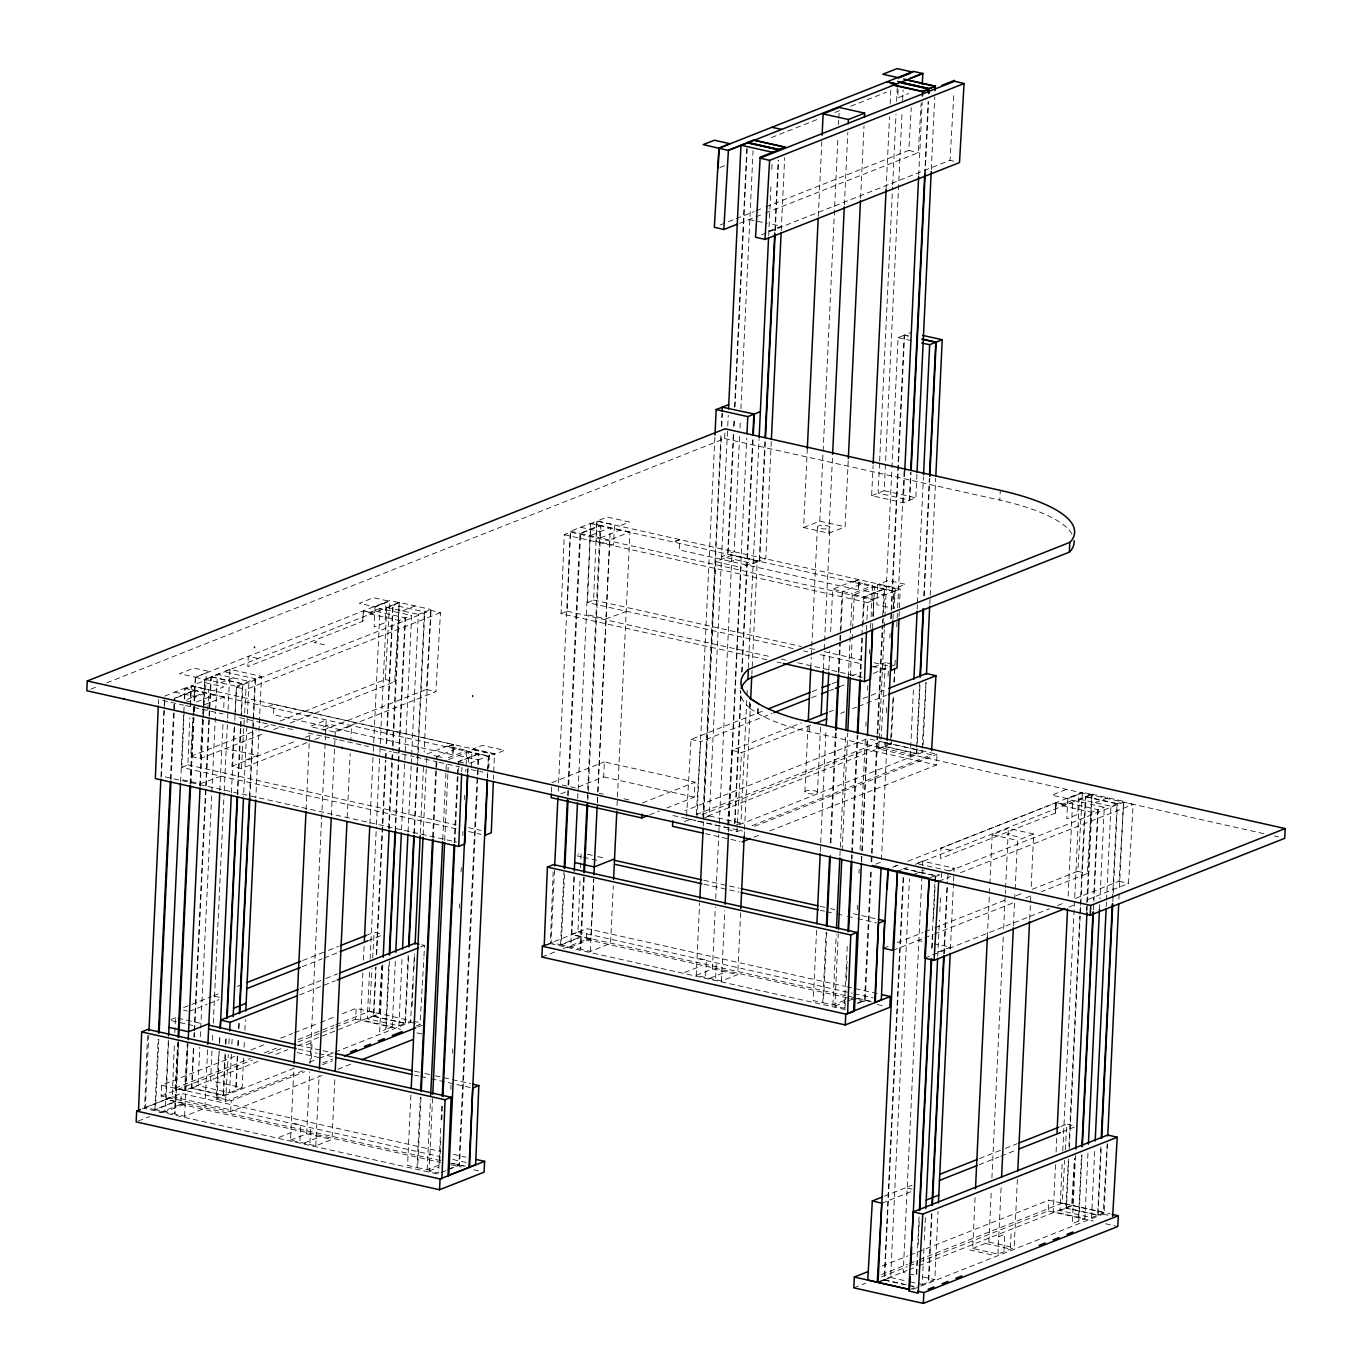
<?xml version="1.0" encoding="UTF-8"?>
<svg xmlns="http://www.w3.org/2000/svg" width="1372" height="1372" viewBox="0 0 1372 1372"><rect width="100%" height="100%" fill="white"/><g stroke="black" fill="none" stroke-linecap="round" stroke-linejoin="round"><path stroke-width="0.75" stroke-dasharray="5 3.75" d="M158.363 703.802L158.535 699.531M147.507 1035.809L144.575 1108.439L439.657 1174.449M164.451 701.281L161.433 776.038L456.499 842.048M440.463 1160.609L166.166 1099.264L168.499 1041.588M456.104 828.774L181.824 767.411L184.071 711.879M184.585 699.068L185.014 688.384L191.102 685.846L494.486 753.708L493.697 772.933M166.166 1099.264L172.255 1096.725L174.416 1043.32M174.844 1032.636L175.445 1017.681L202.456 1023.735M181.824 767.411L187.895 764.89L189.799 717.882M190.314 705.071L191.102 685.846M452.88 754.857L453.292 744.636L447.221 746.9L453.377 744.482L452.811 754.874L273.525 714.726L274.006 704.351L453.377 744.482L447.221 747.037M461.747 771.681L461.935 767.411M467.663 773.414L467.835 769.143M487.54 777.615L488.398 756.246L494.486 753.708M493.44 779.347L493.611 775.077M766.777 659.76L561.062 613.73L564.252 534.703L570.34 532.165L873.724 600.027L873.107 614.982M547.239 944.862L550.292 943.593L553.225 870.98M561.062 613.73L567.133 611.209L570.34 532.165M871.1 1001.354L571.884 934.418L574.216 876.742M793.239 648.596L587.525 602.582L590.715 523.555L596.803 521.017L900.186 588.88L899.072 616.645M571.884 934.418L577.955 931.897L580.116 878.492M580.545 867.807L581.162 852.852L578.109 854.121M587.525 602.582L593.613 600.044L596.803 521.017M852.938 582.071L859.009 579.67L858.512 590.046L859.009 579.807M866.521 630.331L866.864 621.79M866.95 619.664L867.636 602.565L873.724 600.027M872.592 627.81L872.764 623.523M892.983 619.184L893.326 610.643M893.412 608.499L894.098 591.418L900.186 588.88M145.363 1107.478L165.618 1099.469L175.101 1101.596L154.847 1109.605L145.363 1107.478L148.793 1035.003M160.953 777.101L164.263 706.752M164.366 704.625L164.674 698.228M154.847 1109.605L158.174 1039.256M170.437 779.227L174.244 698.228L194.498 690.219L194.001 700.869L195.321 677.305L389.785 600.439L399.269 602.685L394.673 681.747L287.52 724.107M177.914 1041.914L174.467 1113.995L155.499 1109.742L158.826 1039.41M171.088 779.365L174.896 698.365M321.974 1075.511L230.685 1111.594L161.159 1096.039L161.673 1085.235L235.092 1056.2M168.362 1040.045L164.983 1111.869L185.237 1103.86L175.753 1101.733L155.499 1109.742M180.607 781.886L184.277 702.618M184.517 698.76L185.031 688.092L194.498 690.219M190.399 706.066L191.343 685.897L201.495 681.884L223.722 686.858L213.569 690.871M190.091 783.995L193.366 713.269M193.503 711.536L193.898 702.996M178.531 1041.657L175.119 1114.133L184.603 1116.259L204.857 1108.25L207.669 1048.568M190.691 783.755L194.018 713.406M194.121 711.279L194.412 704.882M195.493 677.254L194.532 697.422L205.423 692.98L206.383 672.812L195.493 677.254L179.646 673.703L193.881 668.078L209.727 671.611M175.753 1101.733L178.566 1042.051M190.742 784.149L194.052 713.8M194.155 711.674L194.55 703.15M194.653 701.023L195.15 690.356L214.118 694.609M159.409 1112.709L180.727 1104.289L181.241 1093.467L440.978 1151.571M187.621 1043.766L185.409 1090.654L191.497 1088.253L223.104 1095.319L225.111 1052.684M199.798 785.847L202.902 719.768M203.005 717.642L203.416 709.118M203.502 706.992L204.822 679.277L210.894 676.876L242.501 683.942L240.992 715.91M184.603 1116.259L188.015 1043.783M200.209 786.259L203.502 715.532M203.639 713.8L204.634 692.483L184.38 700.492M207.824 709.89L208.784 689.722L191.343 685.897M191.497 1088.253L193.503 1045.618M193.898 1037.095L194.104 1032.824M194.207 1030.698L210.894 676.876M237.27 1056.251L235.675 1090.346L223.516 1095.148L191.909 1088.082L193.915 1045.464M194.327 1036.923L194.532 1032.67M194.618 1030.543L211.305 676.705L223.465 671.903M191.909 1088.082L197.98 1085.681L199.798 1047.316M200.295 1036.666L200.604 1030.269M200.706 1028.125L215.576 712.668M215.678 710.542L217.393 674.304L248.984 681.37L243.564 796.583M219.829 790.649L223.139 720.317M223.756 707.523L224.253 696.873L214.769 694.747L196.35 702.035M211.974 1050.866L210.568 1080.707L242.158 1087.79L243.564 1057.949M212.471 1040.216L212.866 1031.693M213.277 1023.169L224.133 792.965M224.236 790.838L227.546 720.489M227.649 718.362L229.964 669.33L261.555 676.413L255.827 797.904M219.228 1050.832L217.016 1097.72L223.104 1095.319M219.64 1042.308L220.035 1033.785M231.388 792.913L234.715 722.581M234.818 720.454L236.413 686.343L242.501 683.942M225.505 1044.161L225.917 1035.637M237.27 794.782L240.392 728.703M240.477 726.577L240.889 718.053M223.516 1095.148L225.523 1052.53M225.934 1044.006L226.329 1035.466M237.682 794.611L240.803 728.532M240.906 726.405L241.3 717.882M241.403 715.755L242.913 683.77L255.072 678.968L249.447 798.332M231.405 1054.382L229.587 1092.747L197.98 1085.681M231.885 1044.178L232.211 1037.335M230.685 1111.594L231.199 1100.79L304.618 1071.755M237.785 1045.584L238.179 1037.061M238.591 1028.537L238.882 1022.14M237.699 1056.08L236.087 1090.191L242.158 1087.79M238.196 1045.43L238.505 1039.033M239.002 1028.365L239.294 1021.986M249.858 798.178L255.484 678.814L261.555 676.413M257.919 658.44L248.315 656.296L247.835 666.672L362.911 621.242L363.288 610.849L372.875 612.992M244.079 1047.282L244.473 1038.758M244.868 1030.235L245.382 1019.567M267.866 706.786L274.006 704.351M334.802 1079.747L331.99 1139.463L315.783 1145.86L290.504 1140.201L293.917 1067.708M306.093 809.703L309.215 743.59M309.3 741.463L309.609 735.066M299.919 1140.732L300.657 1124.903L291.327 1122.828M290.504 1140.201L306.711 1133.804L309.626 1071.961M310.021 1063.437L325.421 737.193M325.507 735.066L326.21 720.129L310.021 726.543L335.3 732.202L351.506 725.788L350.803 740.708M311.358 1058.361L312.113 1042.531L306.127 1044.898M309.918 1142.962L310.587 1128.727M315.783 1145.86L319.11 1075.494M331.372 815.345L335.3 732.202M347.167 817.472L350.186 753.502M335.78 1027.011L355.622 1019.156L356.137 1008.351L411.48 1020.854L405.392 1023.255L373.801 1016.172L376.117 967.157M362.843 972.919L360.63 1019.808L392.238 1026.891L395.342 960.812M363.443 960.126L364.146 945.205M369.874 823.715L373.201 753.382M373.287 751.239L380.027 608.431L411.634 615.514L401.481 830.78M408.204 955.204L404.98 1023.409L398.909 1025.81L367.302 1018.744L369.617 969.73M370.114 959.062L376.357 826.904M376.442 824.778L379.77 754.446M379.873 752.302L380.164 745.922M380.267 743.778L386.698 607.367L392.786 604.966L424.805 611.878L430.877 609.46L424.137 752.285M367.302 1018.744L373.373 1016.343L375.688 967.311M376.288 954.535L385.446 760.568M385.549 758.424L385.841 752.045M386.252 743.504L392.786 604.966M376.717 954.363L385.858 760.397M385.961 758.27L386.269 751.873M386.664 743.35L393.198 604.795L399.269 602.394L430.877 609.46M382.188 964.756L379.873 1013.771L373.801 1016.172M388.619 828.328L391.74 762.266M391.843 760.122L392.135 753.725M392.546 745.202L399.269 602.394M382.771 965.785L379.667 1031.847L385.738 1029.446L388.859 963.367M389.202 829.357L393.027 748.357M393.129 746.231L399.063 620.47L405.134 618.069L395.187 829.082M389.374 961.086L386.149 1029.292L392.238 1026.891M395.496 831.055L405.546 617.915L411.634 615.514M398.909 1025.81L402.116 957.605M408.05 831.844L411.171 765.782M411.274 763.638L411.566 757.241M411.669 755.115L418.306 614.433L424.377 612.032L417.139 765.507M413.932 833.713L417.037 767.634M405.392 1023.255L408.616 955.032M414.344 833.541L417.671 763.209M417.757 761.083L418.066 754.686M418.168 752.542L424.805 611.878M412.183 1005.933L413.281 982.472M413.881 969.695L414.687 952.631M420.329 833.267L423.536 765.062M410.88 1095.096L407.57 1165.428L417.037 1167.555L420.364 1097.223M423.142 835.051L426.452 764.718M426.555 762.592L426.864 756.195M432.626 837.177L436.45 756.178L430.757 754.909M421.015 1097.36L417.688 1167.709L427.172 1169.819L438.217 1165.463M433.278 837.314L437.102 756.332L457.356 748.323L466.823 750.433L465.828 771.75M427.172 1169.819L430.499 1099.486M442.762 839.441L446.483 760.585M440.738 1128.316L438.628 1173.077L429.144 1170.968L432.557 1098.492M444.717 840.573L447.838 774.494M447.941 772.367L448.335 763.844M441.132 1119.792L441.938 1102.745M454.201 842.7L457.322 776.621M457.425 774.494L457.819 765.97M439.777 1162.564L440.772 1141.247M441.784 1119.946L442.487 1105.026M454.852 842.837L458.677 761.854L478.931 753.845L488.415 755.955L487.403 777.272M450.856 1089.351L451.045 1085.081M452.554 1053.113L452.76 1048.843M459.397 908.161L459.586 903.908M461.095 871.94L461.301 867.67M462.81 835.702L463.016 831.432M464.525 799.464L464.714 795.194M467.783 772.882L468.195 764.358M468.298 762.232L468.795 751.582L478.279 753.691L477.782 764.358M471.213 767.565L472.071 749.404L482.224 745.39L504.45 750.364L494.297 754.377L472.071 749.404L489.512 753.228L488.844 767.342M447.821 1169.441L458.883 1165.068L477.679 766.485M441.115 1172.494L459.534 1165.222L478.331 766.622M478.434 764.496L478.931 753.845M551.424 792.038L551.698 786.413M554.494 870.174L551.081 942.65L560.565 944.759L580.819 936.75L571.335 934.641M558.215 791.318L558.524 784.921M558.61 782.777L570.478 531.273L590.732 523.264L600.216 525.373L587.216 799.945M560.565 944.759L563.978 872.3M567.596 795.554L567.991 787.031M568.094 784.904L579.962 533.382L600.216 525.373M583.632 877.085L580.167 949.15L561.217 944.914L564.527 874.581M568.248 795.709L568.643 787.185M568.745 785.058L580.613 533.537L600.867 525.527L619.835 529.764M574.01 876.691L570.683 947.04L590.955 939.031L593.767 879.349M577.698 798.401L590.732 523.264M597.06 521.068L596.1 541.237L613.541 545.061L614.485 524.893L597.06 521.068L607.213 517.055L629.439 522.029L619.269 526.042M584.283 877.223L580.819 949.304L590.303 951.413L610.557 943.422L613.267 885.866M587.868 800.099L600.867 525.527M563.189 948.635L586.427 939.443L586.942 928.638L844.603 986.279M590.303 951.413L593.716 878.955M597.335 802.208L597.746 793.685M597.849 791.558L609.7 540.036L629.954 532.027L616.988 806.993M597.386 802.603L597.78 794.079M597.883 791.953L610.351 527.654L590.097 535.663M578.384 786.911L603.646 776.929L604.366 761.906L694.952 782.177L694.249 797.183L667.032 807.954M679.706 539.659L673.566 542.077L679.723 539.522L679.226 549.898L858.598 590.011M714.881 437.274L696.787 820.936L728.378 828.002L746.78 437.942M702.961 816.409L720.952 434.873M721.363 426.332L721.964 413.555M703.27 818.364L721.363 434.701M721.775 426.178L722.375 413.384M740.623 912.792L737.707 974.617L721.5 981.031L696.204 975.372L699.634 902.879M703.253 826.115L703.459 821.845M703.562 819.719L715.721 561.697L731.928 555.3L757.207 560.959L751.873 673.961M106.742 682.862L724.639 438.577L725.102 428.801M704.796 817.763L709.358 815.963L727.64 428.133M727.743 425.989L728.258 415.287M705.62 975.886L706.374 960.074L697.027 957.982M733.3 434.821L727.657 554.185L721.586 556.586L753.194 563.652L759.265 561.251L764.993 439.76M733.694 426.298L734.089 417.774M734.603 407.107L746.968 144.935M771.287 441.458L765.765 558.678L759.676 561.097L728.086 554.014L733.711 434.581M734.123 426.04L734.517 417.517M735.015 406.849L747.191 148.776M696.204 975.372L712.411 968.958L715.327 907.132M715.738 898.591L718.757 834.622M718.859 832.495L731.928 555.3M739.594 436.45L734.157 551.613L728.086 554.014M739.988 427.995L740.4 419.386M740.897 408.805L753.074 150.646M715.618 978.133L716.287 963.881M721.5 981.031L724.81 910.665M728.532 831.758L728.738 827.505M728.841 825.361L741 567.356L757.207 560.959M734.569 823.474L740.794 691.317M741.703 672.143L752.765 437.668M734.98 823.303L741.017 695.415M742.115 671.971L753.177 437.514M736.404 824.846L740.949 823.029L746.865 697.593M746.968 695.467L747.38 686.96M748.272 667.838L759.042 439.486M768.663 235.401L771.081 184.174M771.784 169.322L772.093 162.908M1263.869 833.662L796.618 728.824A158.243 44.419 2.7 0 1 758.133 713.594L749.215 707.952L749.489 702.087M749.215 707.952L750.055 703.99M744.241 836.028L744.43 831.758M744.533 829.631L750.467 703.819M774.854 230.873L778.164 160.541M759.676 561.097L765.319 441.647M775.266 230.702L778.593 160.112M757.481 713.646L757.859 705.808M758.133 713.594L758.424 707.712M781.234 230.427L784.664 157.711M848.222 460.683L845.101 526.779L828.894 533.193L803.615 527.534L807.336 448.644M818.295 216.227L821.828 141.59M804.918 791.798L808.039 725.548M810.766 667.838L811.264 657.154M811.367 655.027L817.403 526.797M809.206 731.962L809.48 726.097M803.615 527.534L819.821 521.137L837.932 137.32M838.532 124.526L838.721 120.256M838.824 118.129L839.235 109.588M828.894 533.193L832.53 456.43M844.38 204.822L847.81 132.312M817.472 792.502A6.294 1.766 2.7 0 0 808.297 790.443A6.294 1.766 2.7 0 0 807.799 793.479A6.294 1.766 2.7 0 0 817.472 792.502L820.593 726.251M823.32 668.558L824.126 651.46M824.229 649.316L824.521 642.902M824.623 640.775L829.974 527.5A6.294 1.766 2.7 0 0 820.799 525.459A6.294 1.766 2.7 0 0 820.302 528.494A6.294 1.766 2.7 0 0 829.974 527.5M816.58 930.267L813.27 1000.6L822.754 1002.726L826.064 932.377M820.302 851.395L826.03 729.904M828.842 670.222L829.751 651.031M830.66 631.857L832.667 589.223L852.921 581.213L862.405 583.34M830.283 842.854L835.514 732.031M838.326 672.349L839.733 642.508M839.836 640.364L842.151 591.349L832.667 589.223M860.587 198.408L864.017 125.915M826.716 932.531L823.406 1002.863L832.89 1004.99L849.457 998.439M830.935 843.008L836.165 732.168M838.978 672.486L840.384 642.645M840.487 640.518L840.899 631.995M841.002 629.851L842.802 591.486L863.057 583.477L872.541 585.604L871.031 617.572M832.89 1004.99L836.2 934.658M839.921 855.785L845.649 734.294M848.359 676.739L850.674 627.707M850.777 625.581L852.286 593.613L872.541 585.604M847.244 946.44L844.329 1008.249L834.845 1006.122L838.258 933.663M842.185 850.52L847.707 733.3M850.434 675.744L852.029 641.633M852.132 639.506L852.544 630.983M852.647 628.856L854.242 594.745L874.513 586.736L883.98 588.862L882.385 622.957M851.36 859.043L851.566 854.773M851.669 852.647L857.191 735.409M859.901 677.871L861.822 637.363M861.925 635.236L863.725 596.871L883.98 588.862M844.981 1008.386L845.478 997.736M846.284 980.688L847.193 961.498M852.012 859.181L852.218 854.928M852.321 852.801L857.843 735.563M860.57 678.008L862.473 637.517M863.074 624.723L864.377 597.009L884.631 589L894.115 591.126L893.309 608.173M916.942 474.318L915.827 497.779L903.256 502.752L871.649 495.686L873.072 465.725M886.089 189.576L889.519 116.791M890.136 103.946L891.045 84.687M857.26 909.585L857.466 905.331M858.975 873.364L859.164 869.093M860.072 849.903L865.406 736.936M865.904 726.285L866.109 722.015M867.619 690.047L867.807 685.777M869.316 653.809L869.522 649.556M870.534 628.239L870.928 619.715M879.555 463.153L878.149 493.114L909.756 500.197L911.059 472.362M879.658 461.009L892.589 187.004M892.692 184.877L896.019 114.236M896.619 101.391L897.425 84.258M861.496 861.307L861.908 852.784M861.993 850.657L867.327 737.69M873.055 616.182L873.861 599.135L894.115 591.126M861.53 861.702L861.942 853.178M862.045 851.052L867.361 738.067M873.089 616.577L874.513 586.736M898.128 89.883L897.751 97.944L908.624 93.519M871.649 495.686L884.22 490.713L902.124 111.012M902.639 100.345L903.119 90.003M857.226 1003.155L864.583 1000.239L870.723 870.225M871.117 861.685L871.426 855.305M871.529 853.161L877.051 735.941M877.154 733.797L882.282 625.1M857.877 1003.292L865.235 1000.377L871.374 870.363M871.769 861.839L872.077 855.442M872.18 853.315L877.703 736.078M877.806 733.951L882.933 625.238M883.036 623.111L883.431 614.587M883.534 612.461L884.631 589M916.547 749.438L916.342 753.691L910.271 756.092L878.663 749.026L879.075 740.503M879.178 738.376L884.305 629.662M884.391 627.536L884.803 619.012M884.906 616.868L891.834 469.807M891.937 467.68L898.077 337.649L904.148 335.248L908.093 336.14M878.663 749.026L884.751 746.625L884.94 742.372M886.346 712.531L886.655 706.134M888.061 676.293L888.37 669.896M889.879 637.929L890.068 633.658M890.771 618.738L891.08 612.341M891.183 610.214L904.148 335.248M893.223 744.499L922.842 751.136L916.77 753.537L885.163 746.454L885.369 742.201M891.2 618.566L891.491 612.169M891.594 610.043L904.56 335.077L910.648 332.676M881.459 859.695L886.981 742.458M893.446 697.165L891.234 744.053L885.163 746.454M894.15 682.244L894.853 667.324M894.956 665.197L895.264 658.8M896.774 626.832L897.065 620.436M897.168 618.309L897.58 609.768M897.665 607.642L904.114 471.231M903.256 502.752L904.765 470.647M918.708 175.239L922.156 102.043M909.327 500.351L910.648 472.637M924.711 174.244L928.124 101.768M925.14 174.073L928.552 101.597M931.314 169.528L934.744 96.76M879.589 1281.86L884.151 1280.059L903.153 877.205M906.292 1284.758L884.563 1279.887L903.565 877.034M910.271 756.092L913.495 687.887M917.199 609.031L917.405 604.76M917.508 602.634L923.442 476.873M884.563 1279.887L890.651 1277.486L909.447 878.903M916.65 747.294L919.669 683.359M923.785 595.962L929.307 478.725M916.77 753.537L917.165 745.013M917.268 742.869L919.977 685.331M924.196 595.808L929.736 478.571M923.15 744.739L926.066 682.913M929.787 604.057L935.704 478.296M921.915 876.056L903.222 1272.513L907.166 1273.405M922.018 873.93L922.31 867.533M922.413 865.406L922.619 861.136L954.209 868.219L954.02 872.472M769.829 830.9L936.51 764.993L937.025 754.188L867.498 738.633L684.954 810.801M916.359 1274.331L919.068 1216.793M931.725 948.224L934.744 884.271M934.847 882.145L935.155 875.748L903.548 868.682M916.77 1274.176L917.474 1259.256M918.177 1244.335L919.291 1220.891M932.154 948.052L932.96 931.005M933.56 918.211L935.172 884.117M935.275 881.973L935.567 875.576L938.602 874.376M1065.512 804.935L1056.046 802.671L940.969 848.102L940.489 858.478L1055.565 813.047L1056.046 802.671L1065.529 804.798M923.956 1248.331L922.241 1284.552L908.418 1281.465M924.334 1240.202L925.431 1216.964M937.728 956.318L939.443 920.063M939.837 911.557L940.643 894.493M941.449 877.445L941.638 873.175M931.537 1213.946L928.329 1282.151L917.679 1286.37M943.799 953.9L947.212 881.441M931.948 1213.791L928.741 1281.997L934.812 1279.596L938.036 1211.39M944.228 953.746L947.332 887.667M947.743 879.143L948.035 872.746M950.573 850.246L940.969 848.102M950.402 949.201L953.506 883.139M953.609 880.996L953.917 874.599M1071.995 534.068A161.622 45.362 2.7 0 0 999.845 500.128L1000.308 490.37M1017.372 1179.457L1014.165 1247.697L997.958 1254.094L972.679 1248.434L975.098 1197.259M987.36 937.127L989.778 885.952M989.864 883.825L992.179 834.776L1008.386 828.362L1033.665 834.022L1031.161 887.324M972.679 1248.434L988.886 1242.037L991.287 1190.862M991.905 1178.068L1003.258 937.11M1003.669 928.587L1005.47 890.205M1005.573 888.078L1008.386 828.362M997.958 1254.094L1001.183 1185.871M1013.445 925.723L1015.057 891.611M1015.16 889.468L1017.458 840.436L1033.665 834.022M1004.012 1250.166L1004.767 1234.354L998.782 1236.704M1010.427 1247.628L1011.095 1233.394M1029.652 919.309L1030.355 904.388M1030.458 902.262L1030.749 895.865M1055.943 802.654L1055.445 813.03L1056.046 802.809M919.291 1261.966L1048.277 1210.962L1048.791 1200.157L1110.137 1213.877M1055.497 1164.725L1053.284 1211.613L1084.892 1218.696L1087.996 1152.617M1056.097 1151.931L1056.8 1137.011M1068.153 896.156L1072.681 800.236L1104.289 807.319L1099.967 898.969M1100.859 1147.009L1097.634 1215.215L1091.563 1217.616L1059.956 1210.55L1062.168 1163.662M1062.768 1150.868L1079.352 799.173L1085.441 796.772L1117.031 803.838L1112.606 897.631M1059.956 1210.55L1066.027 1208.149L1068.342 1159.134M1068.942 1146.34L1079.798 916.136M1079.901 914.009L1085.441 796.772M1107.341 1144.437L1104.134 1212.659L1098.063 1215.06L1066.456 1207.977L1068.771 1158.963M1069.268 1148.295L1085.852 796.6L1091.923 794.199L1123.531 801.282L1119.312 890.805M1066.456 1207.977L1072.527 1205.576L1074.739 1158.688M1086.401 911.437L1091.923 794.199M1075.528 1155.447L1072.321 1223.653L1078.392 1221.252L1081.513 1155.19M1087.087 910.339L1087.396 903.942M1087.499 901.798L1091.718 812.275L1097.789 809.874L1093.57 899.397M1081.925 1155.018L1078.804 1221.097L1084.892 1218.696M1093.484 909.893L1093.793 903.496M1093.878 901.37L1098.2 809.72L1104.289 807.319M1099.452 909.619L1099.864 901.095M1091.563 1217.616L1094.77 1149.41M1106.244 906.429L1106.432 902.159M1106.535 900.032L1110.96 806.239L1117.031 803.838M1098.063 1215.06L1101.27 1146.855M1112.829 901.73L1113.138 895.333M1113.241 893.206L1117.46 803.683L1123.531 801.282M1118.9 899.329L1119.209 892.932M261.726 734.312L200.209 758.63L190.742 756.366L192.972 717.916M193.092 715.772L193.469 709.358M257.987 1061.431L184.568 1090.466L175.101 1088.219L177.691 1043.337M200.209 758.63L202.696 715.892M202.816 713.749L203.313 705.208M203.433 703.064L204.805 679.569L399.269 602.685M184.568 1090.466L187.295 1043.457M306.916 742.664L241.421 768.543L231.954 766.296L234.183 727.829M234.938 715.018L236.533 687.235L430.997 610.369L440.481 612.615L435.884 691.677L332.71 732.459M302.92 1070.795L225.54 1101.373L216.073 1099.126L218.8 1052.118M219.297 1043.578L219.777 1035.02M241.421 768.543L244.525 715.138M244.645 712.994L246.017 689.499L440.481 612.615M225.54 1101.373L228.267 1054.365M228.884 1043.698L229.381 1035.14M280.042 721.072L385.206 679.5L389.785 600.439M335.814 1024.661L369.548 1011.336L372.035 968.598M372.652 957.913L374.144 932.274L381.725 934.075M297.673 1045.756L379.032 1013.582L381.759 966.574M323.226 730.213L426.418 689.413L430.997 610.369M335.128 1052.067L410.52 1022.243L414.498 953.883M416.025 1026.067L420.004 1024.507L423.845 958.273M423.965 956.13L424.583 945.445L420.792 944.536M686.583 816.357L691.042 739.439L764.461 710.404M696.307 814.333L700.526 741.686L771.956 713.44M727.675 825.138L732.013 750.347L801.471 722.89M727.434 829.408L736.901 831.672L737.279 825.258M737.399 823.114L741.497 752.611L810.938 725.153M765.936 206.88L908.796 150.388L911.282 107.668M881.047 739.474L885.506 662.556L894.973 664.803L873.158 673.446M765.49 213.054L918.28 152.652L921.127 103.5M707.832 816.048L890.394 743.864L893.121 696.856M893.978 681.901L894.853 666.946M761.511 234.852L950.007 160.318L953.969 91.941M922.138 748.255L925.98 682.021M1032.224 889.348L1077.86 871.306L1082.439 792.244L1091.923 794.491L1087.327 873.552L1041.691 891.594M919.343 1259.616L1062.202 1203.141L1064.689 1160.403M1065.307 1149.719L1066.799 1124.08L1074.379 1125.88M918.897 1265.79L1071.686 1205.388L1074.413 1158.38M1075.408 898.489L1119.072 881.236L1123.651 802.174L1133.135 804.421L1128.539 883.482L1084.892 900.735M912.689 1289.371L1103.174 1214.066L1107.273 1143.545M362.791 621.224L363.391 611.003L372.858 613.13M170.883 1019.585L175.445 1017.681M719.957 167.573L725.394 165.36M897.219 865.355L891.766 867.584L897.905 865.2M771.424 137.577L818.998 118.764M834.862 112.504L840.796 110.137M850.709 106.227L886.501 92.147M720.3 224.922L734.192 219.434M736.164 218.645L754.034 211.58M756.006 210.808L763.947 207.669M739.697 223.259L763.501 213.843M768.869 231.131L781.44 226.157L769.263 223.705M90.809 689.156L98.767 686.017M373.527 611.003L367.456 613.404L399.063 620.47M380.027 608.431L373.956 610.832L405.546 617.915M229.964 669.33L223.876 671.731L255.484 678.814M164.777 696.101L185.031 688.092M316.983 641.479L314.257 642.559L324.529 644.857M176.594 697.696L195.15 690.356M220.618 682.81L233.189 677.837M402.51 610.9L415.081 605.927M203.999 704.882L224.253 696.873M190.742 756.366L256.221 730.487M264.161 727.349L270.113 724.999M273.628 729.595L279.579 727.246M729.081 562.211L735.649 559.605M323.363 727.04L329.949 724.433L334.185 725.394M245.279 760.225L257.85 755.269L225.351 748.683M231.954 766.296L295.443 741.189M305.373 737.279L313.313 734.14M314.84 739.525L322.78 736.387M852.921 582.208L859.078 579.636M426.966 754.051L447.221 746.042L456.705 748.169M448.421 757.721L466.823 750.433M448.541 759.573L468.795 751.582M458.025 761.7L478.279 753.691M469.841 763.295L488.415 755.955M551.87 782.657L604.366 761.906M812.087 691.591L820.027 688.452M831.929 683.736L839.87 680.598M851.772 675.899L861.685 671.971M873.604 667.272L885.506 662.556M560.891 793.839L568.66 790.752M811.641 697.765L819.581 694.626M829.494 690.699L833.473 689.121M839.424 686.772L845.375 684.422M829.254 711.914L833.216 710.353M862.988 698.571L886.792 689.156M840.71 713.389L844.672 711.811M852.612 708.672L856.574 707.112M858.563 706.323L886.346 695.347M642.456 802.929L694.952 782.177M649.522 814.865L659.246 811.024M183.642 1007.58L211.425 996.604M213.415 995.815L219.366 993.465M237.219 986.399L245.159 983.261M302.697 960.52L326.519 951.105M328.508 950.316L338.421 946.388M366.204 935.412L374.144 932.274M189.147 1011.404L207.018 1004.338M208.99 1003.567L218.92 999.639M302.252 966.694L322.094 958.839M324.084 958.068L337.975 952.562M367.73 940.798L381.622 935.31M696.376 814.574L880.91 741.617L890.394 743.864M684.439 821.622L690.39 819.255M702.293 814.556L866.984 749.438L936.51 764.993M300.022 988.697L323.826 979.282M325.816 978.493L337.718 973.794M299.576 994.872L335.3 980.74M420.621 947.006L424.583 945.445M739.337 824.709L921.881 752.542L931.365 754.789L748.803 826.956M736.901 831.672L740.88 830.094M754.48 826.356L937.025 754.188M753.965 837.177L759.917 834.811M250.973 1049.94L264.847 1044.435M280.728 1038.158L292.63 1033.459M294.62 1032.67L318.424 1023.255M320.413 1022.483L334.305 1016.978M342.245 1013.839L356.137 1008.351M175.101 1088.219L250.493 1058.395M264.384 1052.907L276.286 1048.208M298.118 1039.582L333.842 1025.45M161.159 1096.039L252.448 1059.956M268.312 1053.679L282.203 1048.191M298.084 1041.914L333.79 1027.8M546.262 944.725L586.942 928.638M275.841 1054.382L287.743 1049.666M142.482 1108.799L181.241 1093.467M561.217 944.914L581.471 936.904L590.955 939.031M541.871 957.056L555.437 951.705M138.092 1121.13L149.72 1116.534M216.073 1099.126L293.454 1068.531M309.317 1062.254L317.258 1059.115M319.247 1058.344L333.139 1052.839M322.763 1062.94L332.693 1059.013M322.471 1064.706L332.401 1060.779M417.723 1027.045L425.663 1023.906M337.838 1069.234L353.719 1062.957M875.868 864.103L881.201 861.993M1066.147 789.5L1051.912 795.143L1067.759 798.676L1081.994 793.05M907.818 861.273L1082.439 792.244M1066.181 802.809L1060.11 805.21L1091.718 812.275M1072.681 800.236L1066.61 802.637L1098.2 809.72M922.619 861.136L916.53 863.537L948.138 870.62L954.209 868.219M897.459 871.374L907.372 867.447M915.313 864.309L1091.923 794.491M1009.638 833.284L1006.928 834.365L1017.184 836.663M914.798 874.015L924.334 870.242M1095.165 802.706L1107.736 797.732M684.645 972.525L701.041 966.042M930.593 877.548L935.155 875.748M935.155 876.691L941.106 874.341M949.047 871.203L1123.651 802.174M278.945 1137.354L295.34 1130.871M938.671 881.304L950.573 876.588M960.503 872.678L1133.135 804.421M709.924 978.185L726.32 971.702M304.224 1143.013L320.619 1136.531M883.397 948.172L889.348 945.822M897.288 942.684L923.082 932.497M925.071 931.708L933.011 928.57M934.984 927.781L1006.413 899.535M1016.343 895.624L1022.294 893.258M892.863 950.436L922.636 938.671M924.625 937.882L932.548 934.744M934.538 933.955L1015.897 901.798M1025.81 897.871L1031.761 895.522M937.933 952.031L950.504 947.074L934.263 943.782M924.608 958.102L930.559 955.752M932.548 954.963L1049.614 908.676M1057.555 905.554L1065.495 902.416M1069.011 907.012L1074.962 904.663M834.845 1006.122L845.889 1001.766M847.742 1001.028L853.264 998.85M429.144 1170.968L438.354 1167.315M884.237 1196.247L912.02 1185.271M979.488 1158.603L1003.292 1149.187M1005.282 1148.398L1017.184 1143.699M1060.848 1126.429L1066.799 1124.08M881.802 1203.21L911.574 1191.445M979.042 1164.777L998.885 1156.922M1000.857 1156.15L1016.738 1149.873M1062.374 1131.831L1074.276 1127.115M882.11 1266.064L907.904 1255.86M909.893 1255.071L1048.791 1200.157M881.63 1274.519L907.441 1264.332M909.413 1263.543L917.354 1260.405M853.813 1287.845L865.732 1283.146M881.596 1276.869L907.389 1266.665M909.379 1265.876L917.319 1262.737M879.212 1281.482L906.978 1270.506M908.967 1269.717L916.908 1266.579M909.67 1289.526L915.759 1287.125L911.797 1286.25M626.747 611.363L605.978 618.892L586.376 614.519M221.046 776.192L200.278 783.738L180.658 779.347M748.958 219.589L767.222 223.293M918.022 940.489L922.07 941.312M471.128 769.572L482.755 772.127M904.56 335.077L908.521 335.969M898.077 337.649L913.872 341.182M724.639 438.577L999.845 500.128M884.22 490.713L915.827 497.779M819.821 521.137L845.101 526.779M629.954 532.027L620.487 529.918L600.216 537.927L609.7 540.036M590.715 523.555L894.098 591.418M580.613 527.26L600.216 531.65M864.377 590.749L883.997 595.139M715.721 561.697L741 567.356M842.802 591.486L852.286 593.613M570.478 531.273L579.962 533.382M580.613 533.537L599.564 537.773M854.242 594.745L863.725 596.871M864.377 597.009L873.861 599.135M564.252 534.703L867.636 602.565M593.613 600.044L801.402 646.538M809.72 648.39L815.946 649.779M824.263 651.649L861.667 660.018M874.135 662.796L888.679 666.055M803.632 650.928L807.799 651.854M820.267 654.65L861.822 663.945M872.215 666.26L888.833 669.982M567.133 611.209L770.79 656.759M781.165 659.075L787.408 660.481M797.801 662.796L862.216 677.202M777.169 662.076L781.32 663.002M386.698 607.367L418.306 614.433M884.751 746.625L916.342 753.691M1274.296 835.994L1278.464 836.937M1085.852 796.6L1117.46 803.683M1079.352 799.173L1110.96 806.239M992.179 834.776L1017.458 840.436M211.305 676.705L242.913 683.77M204.822 679.277L236.413 686.343M603.646 776.929L694.249 797.183M185.014 688.384L488.398 756.246M174.896 692.105L194.515 696.479M458.66 755.578L478.279 759.968M709.358 815.963L740.949 823.029M437.102 756.332L444.682 758.03M186.283 700.921L191.96 702.19M458.677 761.854L464.353 763.124M562.16 784.956L568.334 786.345M570.409 786.808L576.583 788.18M599.221 793.256L603.337 794.165M623.934 798.778L630.108 800.15M162.702 700.457L168.928 701.864M171.003 702.327L183.471 705.105M185.563 705.585L191.788 706.974M193.864 707.438L200.106 708.827M202.181 709.29L222.967 713.937M239.585 717.659L260.371 722.307M262.446 722.77L268.672 724.176M270.747 724.639L293.608 729.75M308.151 733.008L322.694 736.25M324.787 736.73L337.255 739.508M339.33 739.971L345.555 741.377M347.63 741.84L368.416 746.488M380.884 749.266L391.277 751.599M393.352 752.062L414.138 756.709M416.213 757.173L422.439 758.579M424.531 759.042L436.999 761.82M439.074 762.283L445.3 763.69M447.375 764.153L459.843 766.931M673.035 815.517L742.561 831.072M903.959 868.51L935.567 875.576M705.242 833.644L740.005 841.413M187.895 764.89L455.967 824.846M468.435 827.642L480.903 830.42M587.388 854.242L595.705 856.111M597.78 856.574L606.081 858.426M703.75 880.275L739.079 888.181M820.113 906.309L828.431 908.178M830.506 908.641L834.673 909.567M853.367 913.752L859.609 915.141M861.685 915.604L876.228 918.863M468.572 831.569L481.04 834.348M577.149 855.854L581.299 856.78M583.374 857.243L600.01 860.964M703.905 884.203L739.234 892.109M820.267 910.236L824.435 911.162M826.51 911.643L834.811 913.495M836.903 913.958L845.203 915.81M847.279 916.29L855.596 918.142M857.672 918.605L876.382 922.79M846.696 986.742L879.932 994.186M577.955 931.897L852.252 993.242M854.327 993.705L873.038 997.89M855.099 998.113L864.583 1000.239M865.235 1000.377L870.928 1001.663M586.427 939.443L866.967 1002.195M877.343 1004.527L885.66 1006.379M712.411 968.958L737.707 974.617M550.292 943.593L845.358 1009.603M413.384 1021.162L421.564 1022.998M373.373 1016.343L404.98 1023.409M355.622 1019.156L400.607 1029.223M416.968 1032.893L425.149 1034.711M214.547 996.226L220.463 997.547M1072.527 1205.576L1104.134 1212.659M1066.027 1208.149L1097.634 1215.215M1048.277 1210.962L1093.261 1221.029M1105.54 1223.773L1117.803 1226.517M298.05 1045.121L320.911 1050.232M322.986 1050.695L333.379 1053.01M414.413 1071.138L422.73 1073.007M424.805 1073.47L433.106 1075.322M435.198 1075.802L470.51 1083.691M171.449 1020.682L185.992 1023.941M188.067 1024.404L194.292 1025.793M298.204 1049.048L316.898 1053.233M318.973 1053.696L333.516 1056.937M414.567 1075.082L418.717 1076.008M420.792 1076.471L429.11 1078.323M431.185 1078.786L470.665 1087.619M907.201 1188.032L913.117 1189.352M297.192 1052.633L318.836 1057.469M988.886 1242.037L1014.165 1247.697M985.919 1243.564L1011.49 1249.275M969.712 1249.961L995.283 1255.689M161.673 1085.235L231.199 1100.79M453.446 1154.367L465.914 1157.162M172.255 1096.725L440.309 1156.682M452.777 1159.477L467.32 1162.736M452.932 1163.405L465.4 1166.2M449.399 1162.959L458.883 1165.068M459.534 1165.222L463.324 1166.063M180.727 1104.289L440.463 1162.393M450.856 1164.708L461.249 1167.04M473.717 1169.819L479.96 1171.225M306.711 1133.804L331.99 1139.463M909.139 1273.851L915.073 1275.171M922.962 1276.938L934.812 1279.596M890.651 1277.486L906.446 1281.019M908.264 1285.187L916.17 1286.97M884.151 1280.059L903.908 1284.484M908.796 150.388L918.28 152.652M950.007 160.318L953.797 161.227M691.042 739.439L700.526 741.686M732.013 750.347L741.497 752.611M385.206 679.5L394.673 681.747M426.418 689.413L435.884 691.677M1077.86 871.306L1087.327 873.552M1119.072 881.236L1128.539 883.482M195.321 677.305L204.805 679.569M236.533 687.235L246.017 689.499M686.463 818.501L695.93 820.748M369.548 1011.336L379.032 1013.582M410.52 1022.243L420.004 1024.507M1062.202 1203.141L1071.686 1205.388M1103.174 1214.066L1108.868 1215.403M183.471 1010.049L187.261 1010.958M749.867 707.901A158.243 44.419 2.7 0 1 740.657 690.356M375.105 606.87L374.144 627.038L385.035 622.614L385.978 602.445L375.105 606.87L359.258 603.32L373.493 597.695L389.339 601.245L375.105 606.87M877.788 584.575L876.828 604.743L894.27 608.551L895.213 588.399L905.503 584.335L888.198 580.459L877.909 584.523L895.213 588.399L877.909 584.523M1067.759 798.676L1066.799 818.844L1077.689 814.419L1078.632 794.251L1067.759 798.676"/><path stroke-width="1.5" d="M138.503 1110.977L141.693 1031.933L147.764 1029.394L451.148 1097.274L447.958 1176.301M158.277 705.945L155.345 778.576L458.728 846.438L464.816 843.9L467.578 775.54M441.887 1178.84L445.077 1099.795L451.148 1097.274M458.728 846.438L461.661 773.808M487.454 779.742L485.208 835.291L491.279 832.753L493.354 781.491M478.828 1085.561L475.638 1164.588L469.55 1167.126L472.74 1088.099L478.828 1085.561L472.603 1084.154M544.204 946.131L547.394 867.104L553.482 864.566L856.865 932.428L853.676 1011.473L849.114 1013.376M847.587 1013.994L850.777 934.967L856.865 932.428M783.395 663.465L864.446 681.61L866.435 632.475M872.506 629.937L870.517 679.071L864.446 681.61M892.898 621.327L890.908 670.445L896.996 667.924L898.986 618.789M884.546 920.715L881.338 999.759L875.267 1002.297L878.457 923.253L884.546 920.715L878.303 919.326M741.12 688.435A158.243 44.419 2.7 0 1 747.929 679.243L748.392 669.45L1069.8 542.386L1071.446 540.671A161.622 45.362 2.7 0 0 1000.308 490.37L725.102 428.801L87.276 680.958L86.813 690.733L1090.26 915.21L1284.724 838.326L1285.187 828.568L797.081 719.031A158.243 44.419 2.7 0 1 758.596 703.802L749.678 698.159L758.596 703.802M123.96 699.274L124.012 698.382M140.544 1109.554L136.668 1111.097L136.154 1121.902L439.537 1189.764L484.11 1172.151L484.625 1161.347L476.307 1159.477M148.982 1030.749L160.85 779.227M158.466 1032.859L170.334 781.354M159.118 1033.013L170.986 781.491M168.567 1035.826L180.469 783.618M178.086 1037.249L189.936 785.744M178.737 1037.404L190.588 785.882M188.221 1039.513L200.072 788.008M207.875 1044.298L219.726 792.793M220.343 1027.388L231.285 795.057M226.723 1018.59L237.167 796.909M227.135 1018.418L237.579 796.755M233.171 1016.721L243.461 798.607M254.455 647.687L254.489 646.795M239.294 1013.616L249.447 798.332M239.706 1013.445L249.858 798.178M245.777 1011.044L255.741 800.03M294.123 1063.437L305.99 811.83M319.402 1069.097L331.269 817.489M342.125 748.083L342.177 747.191M335.214 1071.223L346.979 821.742M364.352 940.952L369.771 825.841M383.182 957.244L389.099 831.501M389.254 954.843L395.085 831.226M389.665 954.689L395.496 831.055M395.753 952.288L401.379 832.924M402.528 949.081L407.947 833.987M408.599 946.68L413.83 835.84M409.01 946.509L414.241 835.668M415.099 944.108L420.226 835.411M411.188 1088.699L423.039 837.194M420.655 1090.826L432.523 839.304M421.307 1090.963L433.175 839.458M430.688 1095.216L442.659 841.568M432.763 1094.221L444.614 842.717M442.247 1096.348L454.098 844.826M442.899 1096.485L454.749 844.981M439.537 1189.764L440.052 1178.96L484.625 1161.347M467.646 774.631L448.747 1175.341L469.001 1167.332L487.3 779.416M472.62 696.496L472.654 695.604M546.262 944.725L542.386 946.251L541.871 957.056L845.255 1024.935L889.811 1007.305L890.325 996.501L882.007 994.649M551.338 793.925L551.167 797.681L641.753 817.935L647.584 815.637M554.7 865.921L557.907 797.698M564.184 868.03L567.391 799.825M564.835 868.184L568.042 799.979M574.285 870.997L577.492 802.671M583.786 872.421L587.01 804.215M584.438 872.575L587.662 804.352M593.922 874.684L597.146 806.479M613.576 879.469L616.8 811.264M641.753 817.935L641.925 814.179M672.777 820.919L672.537 826.321L703.201 833.181M718.139 168.31L719.082 148.159L729.973 143.717L714.332 140.218L703.236 144.609L728.395 150.474L922.859 73.591L922.241 84.275M714.984 435.13L716.184 409.559L722.255 407.158L754.274 414.052L760.362 411.651M722.066 411.411L722.255 407.158M699.84 898.609L703.15 828.242M728.549 408.873L740.983 145.209L772.59 152.275M746.985 433.672L747.791 416.625L753.863 414.224L752.851 435.541M725.119 904.268L728.429 833.902M753.279 435.37L754.274 414.052M771.904 127.322L781.508 129.345M759.128 437.891L768.577 237.322M740.811 908.521L744.241 836.028M750.673 699.548L751.77 676.104M765.096 437.634L774.751 233M765.507 437.462L775.077 234.766M771.39 439.314L781.148 232.365M807.336 448.644L818.192 218.354M822.12 135.193L823.131 113.876L839.338 107.462L864.617 113.121L864.411 117.392M808.245 721.26L810.766 667.838M832.615 454.303L844.295 206.949M848.205 123.789L848.411 119.518L864.617 113.121M821.091 715.567L823.217 670.685M816.889 923.871L820.199 853.521M826.236 725.634L828.757 672.349M826.373 925.997L829.58 857.774M835.617 729.887L838.223 674.475M848.325 458.557L860.484 200.552M827.024 926.134L830.334 855.802M836.268 730.041L838.875 674.612M836.508 928.261L839.818 857.912M845.855 730.024L848.359 676.739M838.463 929.393L841.791 859.061M847.81 731.156L850.331 677.871M886.981 81.908L896.465 83.898M847.947 931.519L851.257 861.17M857.294 733.283L859.815 679.998M848.599 931.657L851.909 861.324M857.946 733.437L860.467 680.135M845.255 1024.935L845.769 1014.131L890.325 996.501M873.175 463.582L886.089 189.576M854.464 1010.512L861.393 863.434M867.43 735.546L872.455 628.976M868.219 1271.552L854.327 1277.04L853.813 1287.845L923.339 1303.4L1117.803 1226.517L1118.317 1215.712L1112.178 1214.34M874.719 1002.503L881.047 868.219M887.084 740.331L892.709 620.967M904.765 470.785L918.64 176.645M922.43 96.04L922.653 91.375L928.741 88.974L928.535 93.245M887.187 889.228L888.147 869.059L872.3 865.509M910.734 470.51L924.711 174.244M911.162 470.356L925.14 174.073M928.93 93.468L929.17 88.494L935.241 86.093L935.035 90.672M917.028 472.208L931.228 171.414M913.889 679.363L917.113 611.157M923.545 474.746L929.667 344.715L935.755 342.314L929.513 474.472M919.96 676.962L923.184 608.756M920.389 676.79L923.596 608.585M929.839 476.444L936.167 342.16L942.238 339.759L935.807 476.17M926.46 674.389L929.684 606.184M909.773 1287.399L910.271 1276.749M910.888 1263.955L911.677 1246.908M911.986 1240.511L929.067 878.149L897.477 871.083L878.063 1282.46L909.67 1289.526L854.327 1277.04M919.377 1210.396L931.228 958.874M919.789 1210.224L931.657 958.719M925.826 1208.526L937.625 958.445M923.339 1303.4L923.853 1292.596L1118.317 1215.712M931.948 1205.422L943.696 956.044M932.36 1205.251L944.125 955.872M938.431 1202.85L950.196 953.471M975.492 1188.735L987.36 937.127M1001.577 1177.33L1013.342 927.849M1017.784 1170.933L1029.549 921.452M747.929 679.226L1069.337 552.144L1069.8 542.386M1057.006 1132.758L1067.553 908.95M1075.837 1149.05L1086.984 912.466M1090.26 915.21L1090.723 905.434L1285.187 828.568M1081.908 1146.649L1092.969 912.191M1082.319 1146.495L1093.381 912.02M1088.408 1144.094L1099.452 909.619M1095.182 1140.887L1106.141 908.556M1101.253 1138.486L1112.315 904.028M1101.682 1138.314L1112.726 903.856M1107.753 1135.913L1118.712 903.582M220.155 1028.623L220.652 1020.065L298.033 989.469M229.639 1030.869L230.119 1022.329L297.587 995.643M922.859 73.591L913.392 71.344L718.928 148.21L714.349 227.272L723.816 229.518L728.395 150.474M760.139 158.14L755.56 237.202L765.027 239.448L959.491 162.582L964.07 83.521L954.603 81.257L760.139 158.14L769.606 160.387L964.07 83.521M765.027 239.448L769.606 160.387M872.335 1200.963L867.756 1280.025L877.223 1282.271L881.802 1203.21L872.335 1200.963L882.265 1197.036M931.605 750.518L935.944 675.727L926.477 673.481L888.782 688.384M1117.237 1137.251L1107.77 1135.004L913.306 1211.87L908.727 1290.932L918.194 1293.196L922.773 1214.134L1117.237 1137.251L1112.658 1216.312M934.075 960.366L938.671 881.304L929.204 879.04L924.608 958.102L934.075 960.366L1065.049 908.59M1069.337 552.144L1070.983 550.446A161.622 45.362 2.7 0 0 1074.139 540.722M912.946 72.15L897.099 68.6L882.848 74.225L898.694 77.775L909.585 73.351M898.694 77.775L911.162 72.853M728.412 150.183L734.5 147.782M734.912 147.61L747.071 142.808L778.661 149.874L766.519 154.676M910.305 78.273L916.376 75.872M916.788 75.7L922.876 73.299M760.019 157.248L766.091 154.847M941.895 85.338L947.983 82.937M948.395 82.766L954.483 80.365M723.816 229.518L737.707 224.03M722.684 406.987L728.755 404.586M768.44 708.844L810.097 692.363M822 687.664L829.94 684.525M773.945 712.668L809.652 698.537M821.554 693.838L827.505 691.488M835.445 688.35L839.424 686.772M805.433 721.329L827.265 712.703M814.917 723.576L826.819 718.877M888.336 694.558L935.944 675.727M247.149 982.472L300.725 961.292M340.41 945.617L366.204 935.412M246.703 988.663L300.279 967.483M339.964 951.791L367.73 940.798M233.583 1008.266L246.154 1003.292M614.553 858.923L594.282 866.933L574.679 862.542M208.836 1023.752L188.581 1031.761L168.962 1027.371M339.707 973.005L415.116 943.199L418.906 944.09M337.272 979.968L418.632 947.795M742.063 841.876L749.987 838.738M350.546 1051.964L356.497 1049.614M364.438 1046.476L370.389 1044.109M378.329 1040.971L384.28 1038.621M392.221 1035.483L402.133 1031.555M344.303 1056.063L415.733 1027.834M361.659 1059.819L413.246 1039.427M939.803 1174.295L977.499 1159.374M1019.173 1142.91L1058.858 1127.218M939.357 1180.469L977.053 1165.565M1018.727 1149.084L1060.384 1132.603M926.237 1200.071L938.808 1195.098M928.124 1289.268L934.075 1286.919M941.998 1283.78L947.966 1281.414M955.89 1278.275L961.841 1275.926M1039.239 1245.33L1045.19 1242.981M1053.13 1239.842L1059.081 1237.493M1067.022 1234.354L1072.973 1232.005M903.634 79.01L935.241 86.093M909.55 80.656L935.224 86.402L929.153 88.803L901.507 82.629M897.562 81.428L929.17 88.494M901.49 83.006L929.136 89.197L922.636 91.752L893.018 85.133M886.878 81.754L896.465 84.018M893.035 84.755L922.653 91.375M823.131 113.876L848.411 119.518M753.554 140.236L785.161 147.301L779.09 149.702L747.483 142.637L753.571 139.978L785.178 147.044L779.09 149.445L747.5 142.379M922.499 335.334L942.238 339.759M922.344 339.055L936.167 342.16M921.915 339.227L935.755 342.314M921.778 342.949L929.667 344.715M716.184 409.559L747.791 416.625M87.276 680.958L1090.723 905.434M614.399 860.295L701.675 879.812M741.154 888.644L818.038 905.846M614.553 864.223L701.829 883.739M741.309 892.572L818.192 909.773M547.394 867.104L850.777 934.967M542.386 946.251L845.769 1014.131M208.698 1025.124L295.975 1044.658M335.454 1053.49L412.337 1070.675M208.853 1029.051L296.112 1048.585M335.608 1057.418L412.492 1074.602M141.693 1031.933L445.077 1099.795M136.668 1111.097L440.052 1178.96M917.714 1291.224L923.853 1292.596M220.652 1020.065L230.119 1022.329M913.306 1211.87L922.773 1214.134M750.33 698.108A158.243 44.419 2.7 0 1 748.392 669.45M887.976 869.111L883.397 948.172L892.863 950.436L897.459 871.374L887.976 869.111"/></g></svg>
